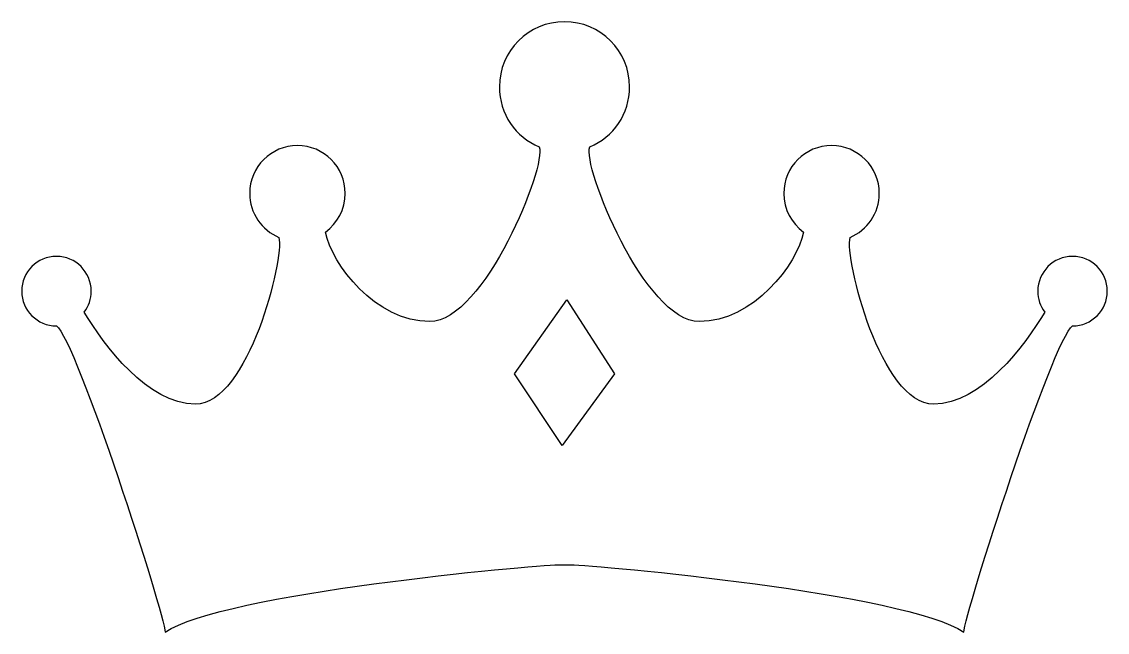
# Model space of a CAD drawing. Header units: centimetres. Extents: x -10.6 to 10.6, y -6 to 6.
import ezdxf

# ---------------------------------------------------------------- set-up
doc = ezdxf.new("R2010")
doc.units = ezdxf.units.CM
doc.header["$MEASUREMENT"] = 0
doc.layers.add('Camada 1', color=7, linetype='Continuous')

msp = doc.modelspace()

# ---------------------------------------------------------------- linework, layer by layer
at = {"layer": 'Camada 1', "color": 250}
for points, knots in [([(-0.12773, -4.66267), (-0.59612, -4.66267), (-6.72784, -5.21623), (-7.83496, -5.9827), (-7.83496, -5.9827), (-7.83496, -5.64205), (-9.58079, -0.2342), (-9.96404, 0.02128), (-9.96404, 0.02128), (-10.34028, 0.02128), (-10.64534, 0.32634), (-10.64534, 0.70258), (-10.64534, 0.70258), (-10.64534, 1.07882), (-10.34028, 1.38388), (-9.96404, 1.38388), (-9.96404, 1.38388), (-9.58778, 1.38388), (-9.28274, 1.07882), (-9.28274, 0.70258), (-9.28274, 0.70258), (-9.28274, 0.54904), (-9.33362, 0.40733), (-9.41945, 0.2934), (-9.41945, 0.2934), (-9.02723, -0.36195), (-8.17562, -1.51164), (-7.23883, -1.51164), (-7.23883, -1.51164), (-6.20291, -1.51164), (-5.493, 1.34131), (-5.60212, 1.75546), (-5.60212, 1.75546), (-5.93811, 1.89767), (-6.17431, 2.23068), (-6.17431, 2.61874), (-6.17431, 2.61874), (-6.17431, 3.13603), (-5.75481, 3.55552), (-5.23753, 3.55552), (-5.23753, 3.55552), (-4.72025, 3.55552), (-4.30075, 3.13602), (-4.30075, 2.61874), (-4.30075, 2.61874), (-4.30075, 2.30653), (-4.45379, 2.02991), (-4.68866, 1.8596), (-4.68866, 1.8596), (-4.56523, 1.2282), (-3.70462, 0.10644), (-2.6401, 0.10644), (-2.6401, 0.10644), (-1.57558, 0.10644), (-0.34071, 3.1723), (-0.49705, 3.52824), (-0.49705, 3.52824), (-0.95547, 3.72218), (-1.27749, 4.1761), (-1.27749, 4.70521), (-1.27749, 4.70521), (-1.27742, 5.41065), (-0.70526, 5.98268), (0.00001, 5.98268), (0.00001, 5.98268), (0.70528, 5.98268), (1.27744, 5.41065), (1.27744, 4.70525), (1.27744, 4.70525), (1.27744, 4.17614), (0.95542, 3.72222), (0.497, 3.52828), (0.497, 3.52828), (0.34066, 3.17234), (1.57552, 0.10648), (2.64005, 0.10648), (2.64005, 0.10648), (3.70458, 0.10648), (4.56518, 1.22823), (4.68827, 1.85964), (4.68827, 1.85964), (4.4534, 2.02998), (4.30073, 2.30657), (4.30073, 2.61878), (4.30073, 2.61878), (4.30073, 3.13607), (4.7202, 3.55556), (5.23751, 3.55556), (5.23751, 3.55556), (5.7548, 3.55556), (6.17429, 3.13606), (6.17429, 2.61878), (6.17429, 2.61878), (6.17429, 2.23072), (5.93807, 1.89774), (5.6021, 1.7555), (5.6021, 1.7555), (5.49299, 1.34135), (6.20255, -1.5116), (7.23881, -1.5116), (7.23881, -1.5116), (8.17559, -1.5116), (9.02721, -0.36191), (9.41943, 0.29344), (9.41943, 0.29344), (9.3336, 0.4074), (9.28269, 0.54911), (9.28269, 0.70262), (9.28269, 0.70262), (9.28269, 1.07886), (9.58775, 1.38392), (9.96399, 1.38392), (9.96399, 1.38392), (10.34025, 1.38392), (10.64529, 1.07886), (10.64529, 0.70262), (10.64529, 0.70262), (10.64529, 0.32638), (10.34025, 0.02132), (9.96399, 0.02132), (9.96399, 0.02132), (9.58077, -0.23416), (7.83494, -5.64201), (7.83494, -5.98266), (7.83494, -5.98266), (6.72782, -5.21619), (0.5961, -4.66263), (0.12771, -4.66263), (0.12771, -4.66263), (0.12771, -4.66263), (-0.12773, -4.66265), (-0.12773, -4.66265), (-0.12773, -4.66265), (-0.12773, -4.66265), (-0.12773, -4.66267), (-0.12773, -4.66267)], [0, 0, 0, 0, 0.02857143, 0.02857143, 0.02857143, 0.02857143, 0.05714286, 0.05714286, 0.05714286, 0.05714286, 0.08571429, 0.08571429, 0.08571429, 0.08571429, 0.11428571, 0.11428571, 0.11428571, 0.11428571, 0.14285714, 0.14285714, 0.14285714, 0.14285714, 0.17142857, 0.17142857, 0.17142857, 0.17142857, 0.2, 0.2, 0.2, 0.2, 0.22857143, 0.22857143, 0.22857143, 0.22857143, 0.25714286, 0.25714286, 0.25714286, 0.25714286, 0.28571429, 0.28571429, 0.28571429, 0.28571429, 0.31428571, 0.31428571, 0.31428571, 0.31428571, 0.34285714, 0.34285714, 0.34285714, 0.34285714, 0.37142857, 0.37142857, 0.37142857, 0.37142857, 0.4, 0.4, 0.4, 0.4, 0.42857143, 0.42857143, 0.42857143, 0.42857143, 0.45714286, 0.45714286, 0.45714286, 0.45714286, 0.48571429, 0.48571429, 0.48571429, 0.48571429, 0.51428571, 0.51428571, 0.51428571, 0.51428571, 0.54285714, 0.54285714, 0.54285714, 0.54285714, 0.57142857, 0.57142857, 0.57142857, 0.57142857, 0.6, 0.6, 0.6, 0.6, 0.62857143, 0.62857143, 0.62857143, 0.62857143, 0.65714286, 0.65714286, 0.65714286, 0.65714286, 0.68571429, 0.68571429, 0.68571429, 0.68571429, 0.71428571, 0.71428571, 0.71428571, 0.71428571, 0.74285714, 0.74285714, 0.74285714, 0.74285714, 0.77142857, 0.77142857, 0.77142857, 0.77142857, 0.8, 0.8, 0.8, 0.8, 0.82857143, 0.82857143, 0.82857143, 0.82857143, 0.85714286, 0.85714286, 0.85714286, 0.85714286, 0.88571429, 0.88571429, 0.88571429, 0.88571429, 0.91428571, 0.91428571, 0.91428571, 0.91428571, 0.94285714, 0.94285714, 0.94285714, 0.94285714, 1, 1, 1, 1]), ([(0.04258, 0.53226), (0.04258, 0.53226), (-0.97937, -0.91551), (-0.97937, -0.91551), (-0.97937, -0.91551), (-0.97937, -0.91551), (-0.04259, -2.32069), (-0.04259, -2.32069), (-0.04259, -2.32069), (-0.04259, -2.32069), (0.97936, -0.91551), (0.97936, -0.91551), (0.97936, -0.91551), (0.97936, -0.91551), (0.04258, 0.53226), (0.04258, 0.53226)], [0, 0, 0, 0, 0.2, 0.2, 0.2, 0.2, 0.4, 0.4, 0.4, 0.4, 0.6, 0.6, 0.6, 0.6, 1, 1, 1, 1])]:
    msp.add_open_spline(points, degree=3, knots=knots, dxfattribs=at)

doc.saveas('drawing.dxf')
